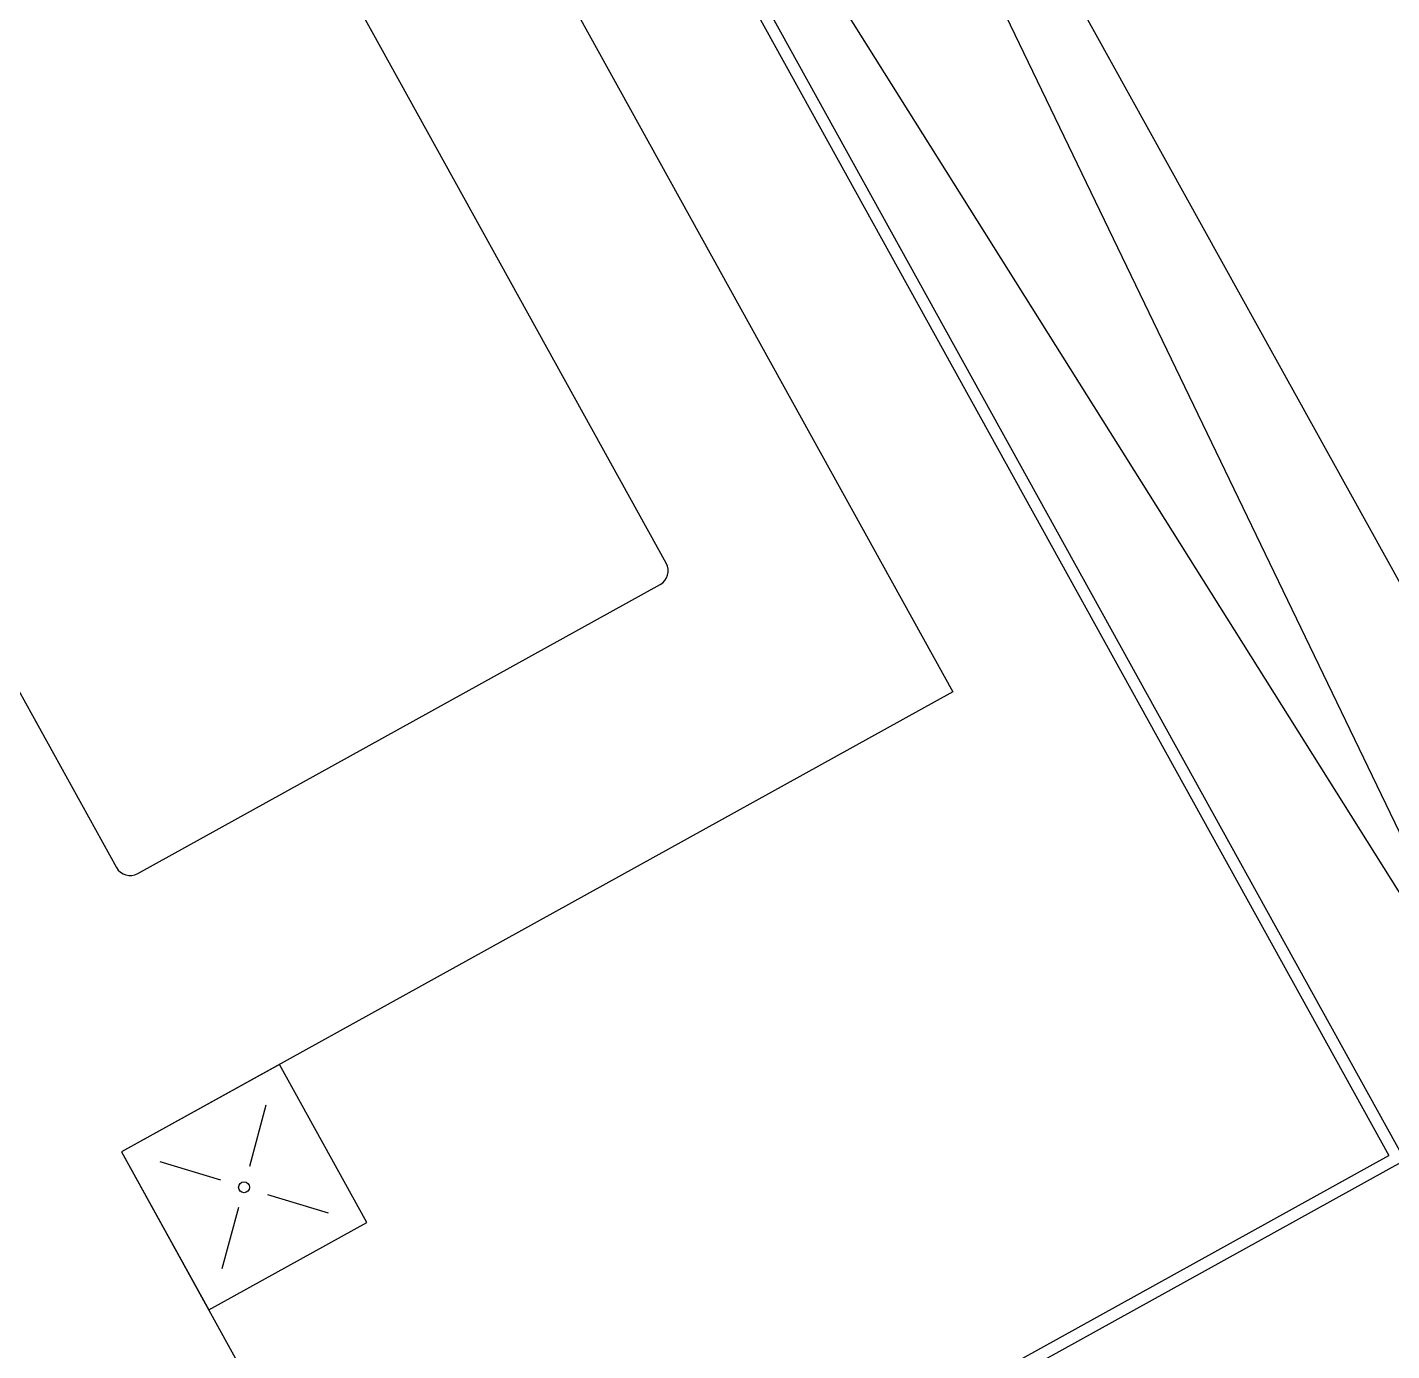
# Model space of a CAD drawing. Header units: millimetres. Extents: x 441061 to 442903, y 4515148 to 4515613.
# Drawn here: x 442673.082 to 442674.168, y 4515544.805 to 4515545.858 of the extents above; entities that cross this region are included whole.
import ezdxf

# ---------------------------------------------------------------- set-up
doc = ezdxf.new("R2010")
doc.units = ezdxf.units.MM
doc.linetypes.add('CONTINUA', pattern=[0])
doc.layers.add('01_piscinas', color=254, linetype='Continuous')

# ---------------------------------------------------------------- blocks, each defined once
blk = doc.blocks.new('A$C21391103')
at = {"layer": '01_piscinas'}
for p, q in [((123.1071, 88.9701, -0.0001), (130.592, 75.4459, 0)), ((129.8264, 75.0222, 0), (123.1071, 88.9701, 0)), ((121.389, 88.4603, -0.0001), (129.0608, 74.5985, 0)), ((121.389, 88.4603, -0.0001), (129.8264, 75.0222, 0)), ((121.3524, 88.3716, -0.0001), (128.9589, 74.6278, 0)), ((121.9695, 85.1914, 0), (126.1824, 77.5795, 0)), ((124.3576, 78.3982, 0), (121.549, 83.4729, 0)), ((118.0493, 81.5359, 0), (120.8578, 76.4613, 0)), ((120.9937, 76.4222, 0), (124.3185, 78.2623, 0)), ((126.1824, 77.5795, 0), (120.889, 74.6499, 0)), ((121.7068, 74.5603, 0), (121.8116, 74.9503, 0)), ((120.889, 74.6499, 0), (122.7905, 71.214, 0)), ((121.6094, 70.5603, 0), (128.9589, 74.6278, 0)), ((118.2781, 68.6308, 0), (129.0608, 74.5985, 0)), ((121.1339, 74.5896, 0), (121.5202, 74.4713, 0)), ((121.8184, 74.3799, 0), (122.2047, 74.2615, 0)), ((121.5317, 73.9087, 0), (121.6365, 74.2986, 0))]:
    blk.add_line(p, q, dxfattribs=at)
at = {"layer": '01_piscinas', "elevation": 0}
blk.add_lwpolyline([(120.889, 74.6499), (121.4458, 73.6437), (122.452, 74.2005), (121.8952, 75.2067)], close=True, dxfattribs=at)
at = {"layer": '01_piscinas'}
blk.add_circle((121.6705, 74.4252, 0), 0.035, dxfattribs=at)
for centre, start, end in [((124.2701, 78.3498, 0), 298.96223, 28.96223), ((120.9453, 76.5097, 0), 208.96223, 298.96223)]:
    blk.add_arc(centre, 0.1, start, end, dxfattribs=at)

msp = doc.modelspace()

# ---------------------------------------------------------------- block references
at = {"layer": '01_piscinas', "color": 6, "linetype": 'CONTINUA', "xscale": 0.125, "yscale": 0.125, "zscale": 0.125}
msp.add_blockref('A$C21391103', (442658.0459, 4515535.6321), dxfattribs=at)

doc.saveas('drawing.dxf')
